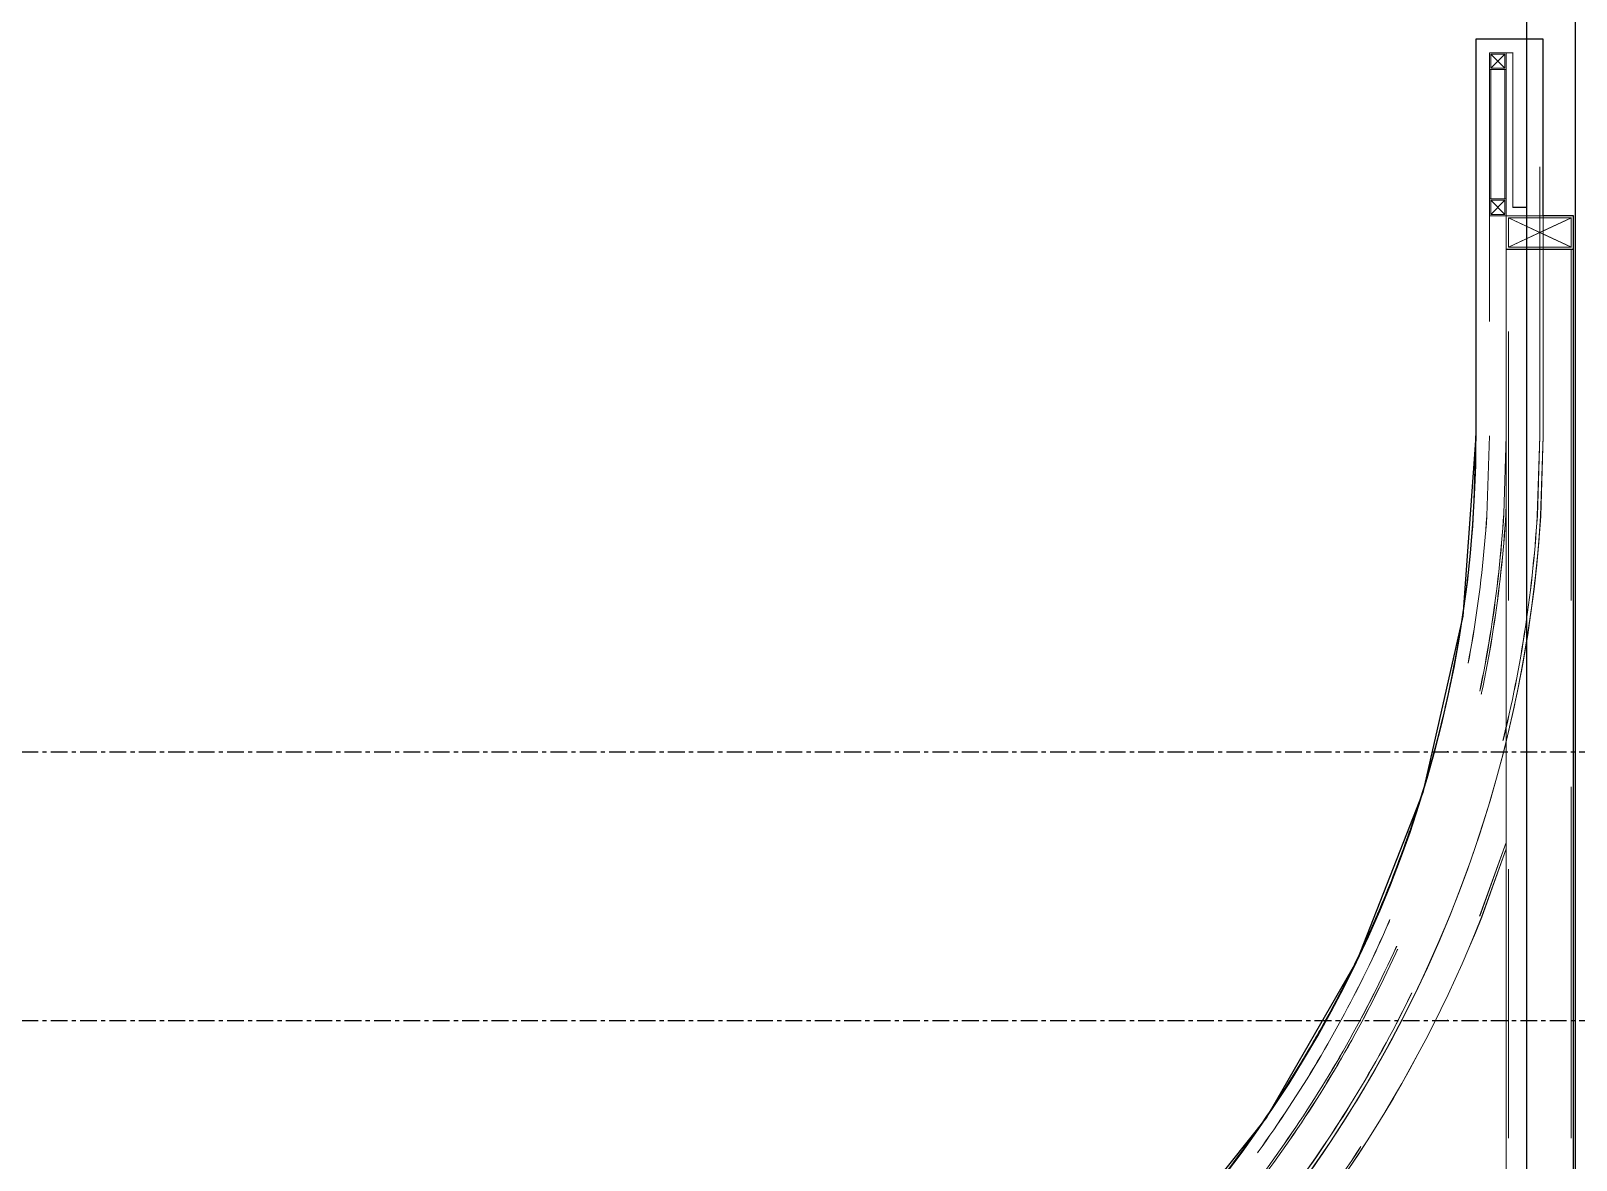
# Model space of a CAD drawing. Header units: millimetres. Extents: x 652937 to 1670132, y 1473552 to 2851037.
# Drawn here: x 816160 to 818460, y 1519263 to 1520943 of the extents above; entities that cross this region are included whole.
import ezdxf
from ezdxf.xclip import XClip

# ---------------------------------------------------------------- set-up
doc = ezdxf.new("R2010")
doc.units = ezdxf.units.MM
doc.header["$XCLIPFRAME"] = 0
for name, pattern in [('TA_GL_005.00000', [13.75, 5, -1.25, 1.25, -1.25, 5]), ('XKITLINE00', [0]), ('XKITLINE02', [4, 2, -2])]:
    doc.linetypes.add(name, pattern=pattern)
doc.layers.add('000 - 0_HIDE_OBJ_FRAMING_DEF_SUB', color=1, linetype='Continuous', plot=False)
doc.layers.add('000 - 0_SYM_DWG_GRIDLINE_MAIN_COLOR_251', color=251, linetype='Continuous')
doc.layers.add('000 - 0_SYM_DWG_LEVEL_TEXT', color=3, linetype='Continuous')
for name, color, linetype, lineweight in [('A-CANOPY', 1, 'Continuous', 25), ('Part', 2, 'Continuous', 0), ('Vertical Circulation', 7, 'Continuous', 9)]:
    doc.layers.add(name, color=color, linetype=linetype, lineweight=lineweight)
doc.styles.add('Arial_1', font='arial.ttf', dxfattribs={"height": 125})
doc.styles.add('TA', font='', dxfattribs={"height": 4.5})
doc.styles.get('TA').set_extended_font_data('Cordia New')

# ---------------------------------------------------------------- blocks, each defined once
blk = doc.blocks.new('*U6717')
blk.add_point((0, 0))
at = {"layer": '000 - 0_SYM_DWG_LEVEL_TEXT', "style": 'Arial_1'}
for tag, p in [('LV_NAME_1', (-135.775, -0.317)), ('LV_NAME_2', (-135.787, -5.407)), ('LV_NAME_3', (-135.798, -10.497))]:
    blk.add_attdef(tag, p, '', height=3, dxfattribs=at)
blk = doc.blocks.new('*U6164')
at = {"layer": '000 - 0_SYM_DWG_GRIDLINE_MAIN_COLOR_251', "linetype": 'ByBlock', "ltscale": 5}
blk.add_line((200, 0), (-30071, 0), dxfattribs=at)
at = {"style": 'TA', "flags": 1}
blk.add_attdef('LOCATION', (6, -6), '', height=4.5, rotation=270, dxfattribs=at)
blk = doc.blocks.new('*U6716')
blk.add_point((0, 0))
at = {"layer": '000 - 0_SYM_DWG_LEVEL_TEXT', "style": 'Arial_1'}
for tag, p in [('LV_NAME_1', (-135.775, 11.925)), ('LV_NAME_2', (-135.787, 6.835)), ('LV_NAME_3', (-135.798, 1.744))]:
    blk.add_attdef(tag, p, '', height=3, dxfattribs=at)
blk = doc.blocks.new('W-1-PP18-ST_ENT3_REV02_20260413-044638_PP18_ENT3_ELE2-DIMS-2')
at = {"color": 6, "xscale": 50, "yscale": 50, "zscale": 50}
for name, p in [('*U6716', (-4402.3, 107800)), ('*U6717', (-4402.3, 107400))]:
    blk.add_blockref(name, p, dxfattribs=at)
at = {"color": 6, "linetype": 'TA_GL_005.00000', "rotation": 180}
for p in [(-7244, 107800), (-7244, 107400)]:
    blk.add_blockref('*U6164', p, dxfattribs=at)
blk = doc.blocks.new('E4')
at = {"layer": '000 - 0_HIDE_OBJ_FRAMING_DEF_SUB'}
blk.add_lwpolyline([(-1567668.2, 114870), (-1567741.2, 114870), (-1567741.2, 105550), (-1567668.2, 105550)], close=True, dxfattribs=at)
blk = doc.blocks.new('*A20251517')
at = {"layer": 'Part', "linetype": 'XKITLINE02', "lineweight": 0}
for p, q in [((661.909227, 38.768114), (661.534218, 38.768114)), ((661.534218, 38.768114), (661.534218, 35.818114)), ((661.909218, 37.518114), (661.909218, 38.768114)), ((661.809218, 38.668114), (661.634218, 38.668114)), ((661.634218, 38.668114), (661.634218, 35.818114)), ((661.809218, 37.518114), (661.809218, 38.668114)), ((661.809218, 38.668114), (661.809227, 38.668114)), ((661.909218, 37.518114), (661.809218, 37.518114)), ((661.909227, 37.518114), (661.909218, 37.518114)), ((661.534218, 35.818114), (661.534103, 35.814588)), ((661.614735, 35.222945), (661.634218, 35.818114)), ((661.515329, 35.241103), (661.514949, 35.229486))]:
    blk.add_line(p, q, dxfattribs=at)
at = {"layer": 'Part', "linetype": 'XKITLINE00', "lineweight": 0}
blk.add_line((661.534103, 35.814588), (661.515329, 35.241103), dxfattribs=at)
at = {"layer": 'Part', "linetype": 'XKITLINE02', "lineweight": 0}
for radius, start, end in [(9.099993, 273.749874, 356.249995), (8.999993, 355.090883, 356.249995), (8.999993, 351.173838, 352.647307), (8.999993, 347.395183, 348.9705), (8.999993, 343.662645, 345.293508), (8.999993, 339.951066, 341.616302), (8.999993, 336.250772, 337.938847), (8.999993, 332.55725, 334.2611), (8.999993, 328.868109, 330.583009), (8.999993, 325.181966, 326.904507)]:
    blk.add_arc((652.534225, 35.818114), radius, start, end, dxfattribs=at)
at = {"layer": 'Part', "linetype": 'XKITLINE00', "lineweight": 0}
for start, end in [(352.647307, 355.090883), (348.9705, 351.173838), (345.293508, 347.395183), (341.616302, 343.662645), (337.938847, 339.951066), (334.2611, 336.250772), (330.583009, 332.55725), (326.904507, 328.868109), (323.225508, 325.181966)]:
    blk.add_arc((652.534225, 35.818114), 8.999993, start, end, dxfattribs=at)
blk = doc.blocks.new('*A20261518')
at = {"layer": 'Part', "linetype": 'XKITLINE00', "lineweight": 0}
for p, q in [((661.534214, 38.768114), (661.534214, 35.818107)), ((662.034218, 38.768114), (661.534214, 38.768114)), ((662.034214, 35.818106), (662.034214, 38.768114)), ((661.534214, 35.818107), (661.516453, 35.252993)), ((662.015466, 35.221596), (662.034214, 35.818106))]:
    blk.add_line(p, q, dxfattribs=at)
at = {"layer": 'Part', "linetype": 'XKITLINE02', "lineweight": 0}
for p, q in [((661.534218, 38.768114), (661.534218, 35.818107)), ((662.009214, 35.818106), (662.009214, 38.768114)), ((662.009218, 35.818106), (662.009218, 38.768114)), ((662.034218, 35.818106), (662.034218, 38.768114)), ((661.516453, 35.252993), (661.534214, 35.818107)), ((661.534214, 35.817958), (661.516458, 35.252993)), ((661.516458, 35.252993), (661.534214, 35.817952)), ((661.534218, 35.818107), (661.534214, 35.817958)), ((661.534214, 35.817952), (661.534218, 35.818107)), ((662.009214, 35.818106), (661.990516, 35.223166)), ((661.99052, 35.223166), (662.009218, 35.818106)), ((662.034214, 35.817951), (662.015471, 35.221596)), ((662.034218, 35.818106), (662.034214, 35.817951))]:
    blk.add_line(p, q, dxfattribs=at)
at = {"layer": 'Part', "linetype": 'XKITLINE00', "lineweight": 0}
for radius in [9.000005, 9.500005]:
    blk.add_arc((652.534208, 35.818126), radius, 273.599995, 356.399881, dxfattribs=at)
at = {"layer": 'Part', "linetype": 'XKITLINE02', "lineweight": 0}
for centre, radius in [((652.534209, 35.818126), 9.000005), ((652.534213, 35.818126), 9.000005), ((652.534213, 35.818126), 9.000005), ((652.534209, 35.818126), 9.475005), ((652.534213, 35.818126), 9.475005), ((652.534213, 35.818126), 9.500005)]:
    blk.add_arc(centre, radius, 273.599995, 356.399881, dxfattribs=at)
blk = doc.blocks.new('*A20271519')
at = {"layer": 'Part', "linetype": 'XKITLINE02', "lineweight": 0}
for p, q in [((661.634227, 38.668114), (661.634218, 38.668114)), ((661.759227, 38.668114), (661.634218, 38.668114)), ((661.634218, 38.668114), (661.634218, 38.543114)), ((661.749218, 38.553114), (661.644218, 38.658114)), ((661.644218, 38.553114), (661.749218, 38.658114)), ((661.644227, 38.658114), (661.644218, 38.658114)), ((661.644218, 38.553114), (661.644218, 38.658114)), ((661.644218, 38.658114), (661.749218, 38.658114)), ((661.644227, 38.553114), (661.749227, 38.658114)), ((661.644227, 38.658114), (661.749227, 38.553114)), ((661.749227, 38.658114), (661.749218, 38.658114)), ((661.749218, 38.658114), (661.749218, 38.553114)), ((661.759218, 38.668114), (661.759218, 38.543114)), ((661.634218, 38.543114), (661.759227, 38.543114)), ((661.644227, 38.553114), (661.644218, 38.553114)), ((661.749218, 38.553114), (661.644218, 38.553114)), ((661.749227, 38.553114), (661.749218, 38.553114))]:
    blk.add_line(p, q, dxfattribs=at)
blk = doc.blocks.new('*A20281520')
at = {"layer": 'Part', "linetype": 'XKITLINE02', "lineweight": 0}
for p, q in [((661.634219, 38.543114), (661.634218, 38.543114)), ((661.634218, 38.543114), (661.759219, 38.543114)), ((661.634218, 38.543114), (661.634218, 37.580614)), ((661.634219, 37.580614), (661.634219, 38.543114)), ((661.644218, 38.543114), (661.644218, 37.580614)), ((661.644219, 37.580614), (661.644219, 38.543114)), ((661.749218, 37.580614), (661.749218, 38.543114)), ((661.749219, 37.580614), (661.749219, 38.543114)), ((661.759218, 37.580614), (661.759218, 38.543114)), ((661.759219, 37.580614), (661.759219, 38.543114)), ((661.634218, 37.580614), (661.634219, 37.580614)), ((661.634218, 37.580614), (661.759219, 37.580614))]:
    blk.add_line(p, q, dxfattribs=at)
blk = doc.blocks.new('*A20711562')
at = {"layer": 'Part', "linetype": 'XKITLINE02', "lineweight": 0}
for p, q in [((661.759221, 37.205614), (662.034214, 37.205614)), ((661.759221, 37.205614), (661.759221, 33.560559)), ((661.759222, 37.205614), (661.759222, 26.593119)), ((661.775221, 26.593119), (661.775221, 37.205614)), ((661.775222, 26.593119), (661.775222, 37.205614)), ((662.243221, 26.593119), (662.243221, 37.205614)), ((662.243222, 37.205614), (662.243222, 26.593119)), ((662.259222, 37.205614), (662.259221, 37.205614)), ((662.259222, 37.205614), (662.259222, 26.593119)), ((662.259221, 26.593119), (662.259222, 26.593119))]:
    blk.add_line(p, q, dxfattribs=at)
at = {"layer": 'Part', "linetype": 'XKITLINE00', "lineweight": 0}
for p, q in [((662.259221, 37.205614), (662.034214, 37.205614)), ((662.259222, 37.205614), (662.259221, 37.205614)), ((662.259221, 26.593119), (662.259221, 37.205614)), ((661.759221, 33.560559), (661.759221, 26.593119)), ((661.759222, 26.593119), (661.759221, 26.593119)), ((661.759221, 26.593119), (662.259221, 26.593119)), ((662.259222, 26.593119), (662.259221, 26.593119))]:
    blk.add_line(p, q, dxfattribs=at)
blk = doc.blocks.new('*A20721563')
at = {"layer": 'Part', "linetype": 'XKITLINE02', "lineweight": 0}
for p, q in [((661.759201, 35.818117), (661.740998, 35.238875)), ((661.741, 35.238875), (661.759203, 35.818117)), ((661.759201, 35.818117), (661.759201, 33.560473)), ((661.759203, 35.818117), (661.759201, 35.818117)), ((661.759203, 35.818117), (661.759203, 32.746197)), ((661.756967, 35.23787), (661.759202, 35.308989)), ((661.759203, 35.308989), (661.756968, 35.23787)), ((661.759202, 35.308989), (661.759203, 35.308989)), ((661.759202, 32.793407), (661.561402, 32.243997)), ((661.561403, 32.243997), (661.759203, 32.793407)), ((661.759203, 32.793407), (661.759202, 32.793407)), ((661.759203, 32.746197), (661.576279, 32.238107)), ((656.108324, 26.790919), (655.558913, 26.593119)), ((655.558914, 26.593119), (656.108325, 26.790919)), ((656.114215, 26.776043), (655.606125, 26.593119)), ((653.113446, 26.611323), (652.534203, 26.593119)), ((652.534203, 26.593119), (654.791801, 26.593119)), ((652.534205, 26.593119), (653.113447, 26.611323)), ((653.043326, 26.593119), (653.11445, 26.595354)), ((653.043328, 26.593119), (653.043326, 26.593119)), ((653.114452, 26.595354), (653.043328, 26.593119))]:
    blk.add_line(p, q, dxfattribs=at)
at = {"layer": 'Part', "linetype": 'XKITLINE00', "lineweight": 0}
for p, q in [((661.759201, 33.560473), (661.759201, 32.746197)), ((661.576278, 32.238107), (661.759201, 32.746197)), ((661.759201, 32.746197), (661.759203, 32.746197)), ((655.606124, 26.593119), (656.114214, 26.776043)), ((654.791801, 26.593119), (655.606124, 26.593119)), ((655.606124, 26.593119), (655.606125, 26.593119))]:
    blk.add_line(p, q, dxfattribs=at)
at = {"layer": 'Part', "linetype": 'XKITLINE02', "lineweight": 0}
for centre, radius, start, end in [((652.534203, 35.818118), 9.224998, 273.600001, 356.399999), ((652.534205, 35.818118), 9.224998, 273.600001, 356.399999), ((652.534203, 35.818118), 9.240998, 273.600001, 356.399999), ((652.534205, 35.818118), 9.240998, 273.600001, 356.399999), ((652.534203, 35.818118), 9.708998, 291.600001, 338.399999), ((652.534205, 35.818118), 9.708998, 291.600001, 338.399999), ((652.534205, 35.818118), 9.724998, 291.600001, 338.399999)]:
    blk.add_arc(centre, radius, start, end, dxfattribs=at)
at = {"layer": 'Part', "linetype": 'XKITLINE00', "lineweight": 0}
blk.add_arc((652.534203, 35.818118), 9.724998, 291.600001, 338.399999, dxfattribs=at)
blk = doc.blocks.new('*A20981589')
at = {"layer": 'Part', "linetype": 'XKITLINE02', "lineweight": 0}
for p, q in [((661.759222, 37.455614), (661.759222, 37.205614)), ((661.759222, 37.455614), (662.034214, 37.455614)), ((661.775222, 37.439614), (662.034214, 37.318972)), ((661.775229, 37.439614), (661.775222, 37.439614)), ((661.775222, 37.439614), (662.034214, 37.439614)), ((661.775222, 37.221614), (661.775222, 37.439614)), ((661.775229, 37.221614), (662.243229, 37.439614)), ((661.775229, 37.439614), (662.243229, 37.221614)), ((661.775222, 37.221614), (662.034214, 37.342255)), ((661.759229, 37.205614), (661.759222, 37.205614)), ((661.759222, 37.205614), (662.259229, 37.205614)), ((661.775229, 37.221614), (661.775222, 37.221614)), ((661.775222, 37.221614), (662.034214, 37.221614))]:
    blk.add_line(p, q, dxfattribs=at)
at = {"layer": 'Part', "linetype": 'XKITLINE00', "lineweight": 0}
for p, q in [((662.034214, 37.455614), (662.259229, 37.455614)), ((662.034214, 37.342255), (662.243222, 37.439614)), ((662.034214, 37.439614), (662.243222, 37.439614)), ((662.243229, 37.439614), (662.243222, 37.439614)), ((662.243222, 37.439614), (662.243222, 37.221614)), ((662.259222, 37.205614), (662.259222, 37.455614)), ((662.034214, 37.318972), (662.243222, 37.221614)), ((662.034214, 37.221614), (662.243222, 37.221614)), ((662.243229, 37.221614), (662.243222, 37.221614))]:
    blk.add_line(p, q, dxfattribs=at)
blk = doc.blocks.new('*A20991590')
at = {"layer": 'Part', "linetype": 'XKITLINE02', "lineweight": 0}
for p, q in [((661.634229, 37.580614), (661.634221, 37.580614)), ((661.759229, 37.580614), (661.634221, 37.580614)), ((661.634221, 37.580614), (661.634221, 37.455614)), ((661.749221, 37.465614), (661.644221, 37.570614)), ((661.644221, 37.465614), (661.749221, 37.570614)), ((661.644229, 37.570614), (661.644221, 37.570614)), ((661.644221, 37.465614), (661.644221, 37.570614)), ((661.644221, 37.570614), (661.749221, 37.570614)), ((661.644229, 37.465614), (661.749229, 37.570614)), ((661.644229, 37.570614), (661.749229, 37.465614)), ((661.749229, 37.570614), (661.749221, 37.570614)), ((661.749221, 37.570614), (661.749221, 37.465614)), ((661.759221, 37.580614), (661.759221, 37.455614)), ((661.634221, 37.455614), (661.759229, 37.455614)), ((661.644229, 37.465614), (661.644221, 37.465614)), ((661.749221, 37.465614), (661.644221, 37.465614)), ((661.749229, 37.465614), (661.749221, 37.465614))]:
    blk.add_line(p, q, dxfattribs=at)
blk = doc.blocks.new('15')
at = {"lineweight": 0, "xscale": 0.2, "yscale": 0.2, "zscale": 0.2}
for name in ['*A20251517', '*A20261518', '*A20271519', '*A20281520', '*A20991590', '*A20981589', '*A20711562', '*A20721563']:
    blk.add_blockref(name, (663450.4123, 1524494.2626), dxfattribs=at)
blk = doc.blocks.new('W-1-PP18-ST_ENT3_REV02_20260413-214324_PP18_ENT3_SE_ELE4-1')
blk.add_blockref('E4', (1563456.2, 0))
at = {"layer": 'Vertical Circulation', "color": 4, "xscale": 1000, "yscale": 1000, "zscale": 1000}
blk.add_blockref('15', (-663587079.2, -1524393156.2), dxfattribs=at)
blk = doc.blocks.new('*A40084532')
at = {"layer": 'Part', "linetype": 'XKITLINE02', "lineweight": 0}
for p, q in [((-10.252789, -92.4201), (-10.252277, -92.4201)), ((-9.877789, -92.4201), (-10.252789, -92.4201)), ((-10.252789, -92.4201), (-10.252789, -95.3701)), ((-9.877789, -92.4201), (-9.877277, -92.4201)), ((-9.877789, -93.6701), (-9.877789, -92.4201)), ((-9.977789, -92.5201), (-10.152789, -92.5201)), ((-10.152789, -92.5201), (-10.152789, -95.3701)), ((-9.977789, -93.6701), (-9.977789, -92.5201)), ((-9.977789, -92.5201), (-9.977277, -92.5201)), ((-9.877789, -93.6701), (-9.977789, -93.6701)), ((-9.877277, -93.6701), (-9.877789, -93.6701)), ((-10.252794, -95.370253), (-10.256542, -95.484749)), ((-10.252789, -95.3701), (-10.252794, -95.370253)), ((-10.172273, -95.965269), (-10.152789, -95.3701)), ((-10.271602, -95.944759), (-10.272059, -95.958728)), ((-14.702798, -103.250932), (-14.702286, -103.250932)), ((-20.905117, -104.370093), (-19.252803, -104.370093)), ((-19.24941, -104.369982), (-19.252803, -104.370093)), ((-18.664175, -104.350825), (-18.675942, -104.35121)), ((-20.905117, -104.470093), (-19.252803, -104.470093)), ((-19.252803, -104.470093), (-18.657634, -104.450611))]:
    blk.add_line(p, q, dxfattribs=at)
at = {"layer": 'Part', "linetype": 'XKITLINE00', "lineweight": 0}
for p, q in [((-10.256542, -95.484749), (-10.271602, -95.944759)), ((-18.675942, -104.35121), (-19.24941, -104.369982))]:
    blk.add_line(p, q, dxfattribs=at)
at = {"layer": 'Part', "linetype": 'XKITLINE02', "lineweight": 0}
for centre, radius, start, end in [((-19.252782, -95.3701), 9.099993, 273.749873, 356.249995), ((-19.252783, -95.370107), 8.999993, 354.856084, 356.250041), ((-19.252782, -95.3701), 8.999993, 351.03407, 352.662828), ((-19.252782, -95.3701), 8.999993, 347.296546, 348.98655), ((-19.252782, -95.3701), 8.999993, 343.587159, 345.310071), ((-19.252782, -95.3701), 8.999993, 339.890556, 341.633363), ((-19.252782, -95.3701), 8.999993, 336.200831, 337.956389), ((-19.252782, -95.3701), 8.999993, 332.51523, 334.279105), ((-19.252782, -95.3701), 8.999993, 328.832293, 330.601456), ((-19.252782, -95.3701), 8.999993, 325.151174, 326.923377), ((-19.252782, -95.3701), 8.999993, 321.471349, 323.244779), ((-19.252782, -95.3701), 8.999993, 317.792476, 319.565551), ((-19.252782, -95.3701), 8.999993, 314.114322, 315.885548), ((-19.252782, -95.3701), 8.999993, 310.436723, 312.204572), ((-19.252782, -95.3701), 8.999993, 306.759559, 308.522352), ((-19.252782, -95.3701), 8.999993, 303.082742, 304.838502), ((-19.252782, -95.3701), 8.999993, 299.406203, 301.152455), ((-19.252782, -95.3701), 8.999993, 295.729892, 297.463343), ((-19.252782, -95.3701), 8.999993, 292.053765, 293.769764), ((-19.252782, -95.3701), 8.999993, 288.377791, 290.069297), ((-19.252782, -95.3701), 8.999993, 284.701943, 286.357368), ((-19.252782, -95.3701), 8.999993, 281.0262, 282.624177), ((-19.252782, -95.3701), 8.999993, 277.350542, 278.844237), ((-19.252782, -95.3701), 8.999993, 273.749872, 274.924068)]:
    blk.add_arc(centre, radius, start, end, dxfattribs=at)
at = {"layer": 'Part', "linetype": 'XKITLINE00', "lineweight": 0}
for start, end in [(352.662828, 354.856037), (348.98655, 351.03407), (345.310071, 347.296546), (341.633363, 343.587159), (337.956389, 339.890556), (334.279105, 336.200831), (330.601456, 332.51523), (326.923377, 328.832293), (323.244779, 325.151174), (319.565551, 321.471349), (315.885548, 317.792476), (312.204572, 314.114322), (308.522352, 310.436723), (304.838502, 306.759559), (301.152455, 303.082742), (297.463343, 299.406203), (293.769764, 295.729892), (290.069297, 292.053765), (286.357368, 288.377791), (282.624177, 284.701943), (274.924069, 277.350542), (278.844237, 281.0262)]:
    blk.add_arc((-19.252782, -95.3701), 8.999993, start, end, dxfattribs=at)
blk = doc.blocks.new('*A40094533')
at = {"layer": 'Part', "linetype": 'XKITLINE00', "lineweight": 0}
for p, q in [((-10.252939, -95.370107), (-10.252939, -92.4201)), ((-10.252934, -92.4201), (-10.252939, -92.4201)), ((-9.752789, -92.4201), (-10.252939, -92.4201)), ((-9.752939, -92.4201), (-9.752789, -92.4201)), ((-9.752939, -95.370108), (-9.752939, -92.4201)), ((-9.752789, -95.370108), (-9.752789, -92.4201)), ((-10.252939, -95.370107), (-10.2707, -95.935221)), ((-9.771687, -95.966618), (-9.752939, -95.370108)), ((-9.752789, -95.370108), (-9.771537, -95.966618)), ((-20.905117, -104.370093), (-19.252944, -104.370093)), ((-18.68783, -104.352334), (-19.252944, -104.370093)), ((-20.905117, -104.870093), (-19.252944, -104.870093)), ((-19.252944, -104.870093), (-18.656435, -104.851347))]:
    blk.add_line(p, q, dxfattribs=at)
at = {"layer": 'Part', "linetype": 'XKITLINE02', "lineweight": 0}
for p, q in [((-10.252934, -95.370107), (-10.252934, -92.4201)), ((-10.252794, -95.370107), (-10.252794, -92.4201)), ((-10.252789, -95.370107), (-10.252789, -92.4201)), ((-9.777934, -95.370108), (-9.777934, -92.4201)), ((-9.777794, -95.370108), (-9.777794, -92.4201)), ((-10.270695, -95.935221), (-10.252939, -95.370267)), ((-10.252939, -95.374728), (-10.270555, -95.935221)), ((-10.27055, -95.935221), (-10.252939, -95.374887)), ((-10.252794, -95.370107), (-10.252939, -95.374728)), ((-10.252939, -95.374887), (-10.252789, -95.370107)), ((-10.252939, -95.370267), (-10.252934, -95.370107)), ((-9.777934, -95.370108), (-9.796632, -95.965048)), ((-9.796492, -95.965048), (-9.777794, -95.370108)), ((-14.676288, -103.695009), (-14.676138, -103.695009)), ((-19.252944, -104.370093), (-19.252939, -104.370093)), ((-19.252799, -104.370093), (-19.252944, -104.370093)), ((-19.252944, -104.370093), (-19.252794, -104.370093)), ((-19.252939, -104.370093), (-18.687825, -104.352334)), ((-18.687685, -104.352334), (-19.252799, -104.370093)), ((-19.252794, -104.370093), (-18.68768, -104.352334)), ((-20.905117, -104.845093), (-19.252799, -104.845093)), ((-19.252944, -104.870093), (-19.252794, -104.870093)), ((-18.658, -104.826396), (-19.252939, -104.845093)), ((-19.252799, -104.845093), (-18.657859, -104.826396)), ((-18.656285, -104.851347), (-19.252794, -104.870093))]:
    blk.add_line(p, q, dxfattribs=at)
at = {"layer": 'Part', "linetype": 'XKITLINE00', "lineweight": 0}
for centre, radius, start in [((-19.252944, -95.370088), 9.000005, 273.599996), ((-19.252944, -95.370088), 9.500005, 273.599996), ((-19.252794, -95.370088), 9.500005, 287.999976)]:
    blk.add_arc(centre, radius, start, 356.399882, dxfattribs=at)
at = {"layer": 'Part', "linetype": 'XKITLINE02', "lineweight": 0}
for centre, radius, start, end in [((-19.252939, -95.370088), 9.000005, 273.599996, 356.399882), ((-19.252794, -95.370088), 9.000005, 273.599996, 356.399882), ((-19.252939, -95.370088), 9.475005, 273.599996, 356.399882), ((-19.252799, -95.370088), 9.475005, 273.599996, 356.399882), ((-19.252794, -95.370088), 9.500005, 273.599995, 287.999975)]:
    blk.add_arc(centre, radius, start, end, dxfattribs=at)
blk = doc.blocks.new('*A40114535')
at = {"layer": 'Part', "linetype": 'XKITLINE02', "lineweight": 0}
for p, q in [((-10.027806, -95.370097), (-10.04601, -95.949339)), ((-10.045959, -95.949339), (-10.027756, -95.370097)), ((-10.027756, -95.370097), (-10.027806, -95.370097)), ((-10.027806, -95.370097), (-10.027806, -97.627091)), ((-10.027756, -95.370097), (-10.027756, -98.442017)), ((-10.030038, -95.950344), (-10.027803, -95.879225)), ((-10.027759, -95.879225), (-10.029994, -95.950344)), ((-10.027803, -98.394807), (-10.027803, -95.879225)), ((-10.027803, -95.879225), (-10.027759, -95.879225)), ((-10.027759, -98.394807), (-10.027759, -95.879225)), ((-10.027803, -98.394807), (-10.225603, -98.944217)), ((-10.225559, -98.944217), (-10.027759, -98.394807)), ((-10.027759, -98.394807), (-10.027803, -98.394807)), ((-10.027787, -98.442103), (-10.21068, -98.950107)), ((-10.027806, -98.442017), (-10.027756, -98.442017)), ((-10.027756, -98.442017), (-10.027787, -98.442103)), ((-14.800873, -103.468045), (-14.800916, -103.468045)), ((-14.567751, -103.892177), (-14.567701, -103.892177)), ((-15.67868, -104.397295), (-16.228091, -104.595095)), ((-16.228048, -104.595095), (-15.678637, -104.397295)), ((-15.672744, -104.412171), (-16.180834, -104.595095)), ((-18.673562, -104.576891), (-19.252804, -104.595095)), ((-19.252804, -104.595095), (-16.995352, -104.595095)), ((-19.252754, -104.595095), (-18.673512, -104.576891)), ((-18.743678, -104.595095), (-18.672554, -104.59286)), ((-18.743634, -104.595095), (-18.743678, -104.595095)), ((-18.67251, -104.59286), (-18.743634, -104.595095)), ((-16.180884, -104.595095), (-16.180834, -104.595095))]:
    blk.add_line(p, q, dxfattribs=at)
at = {"layer": 'Part', "linetype": 'XKITLINE00', "lineweight": 0}
for p, q in [((-10.027806, -97.627091), (-10.027806, -98.442017)), ((-10.21073, -98.950107), (-10.027806, -98.442017)), ((-16.180884, -104.595095), (-15.672794, -104.412171)), ((-16.995352, -104.595095), (-16.180884, -104.595095))]:
    blk.add_line(p, q, dxfattribs=at)
at = {"layer": 'Part', "linetype": 'XKITLINE02', "lineweight": 0}
for centre, radius, start, end in [((-19.252804, -95.370097), 9.224998, 273.600002, 356.4), ((-19.252754, -95.370097), 9.224998, 273.600002, 356.4), ((-19.252801, -95.370097), 9.240998, 273.600002, 356.4), ((-19.252758, -95.370097), 9.240998, 273.600002, 356.4), ((-19.252801, -95.370097), 9.708998, 291.600001, 338.4), ((-19.252758, -95.370097), 9.708998, 291.600001, 338.4)]:
    blk.add_arc(centre, radius, start, end, dxfattribs=at)
at = {"layer": 'Part', "linetype": 'XKITLINE00', "lineweight": 0}
blk.add_arc((-19.252804, -95.370097), 9.724998, 291.600001, 338.4, dxfattribs=at)
blk = doc.blocks.new('*A40124536')
at = {"layer": 'Part', "linetype": 'XKITLINE02', "lineweight": 0}
for p, q in [((-10.027787, -93.9826), (-9.752939, -93.9826)), ((-10.027787, -93.9826), (-10.027787, -97.627005)), ((-10.027737, -93.9826), (-10.027737, -104.595095)), ((-10.011784, -104.595095), (-10.011784, -93.9826)), ((-10.01174, -104.595095), (-10.01174, -93.9826)), ((-9.543784, -104.595095), (-9.543784, -93.9826)), ((-9.54374, -93.9826), (-9.54374, -104.595095)), ((-9.527787, -93.9826), (-9.527737, -93.9826)), ((-9.527737, -93.9826), (-9.527787, -93.9826)), ((-9.527737, -104.595095), (-9.527787, -104.595095)), ((-9.527787, -104.595095), (-9.527737, -104.595095))]:
    blk.add_line(p, q, dxfattribs=at)
at = {"layer": 'Part', "linetype": 'XKITLINE00', "lineweight": 0}
for p, q in [((-9.527787, -93.9826), (-9.752939, -93.9826)), ((-9.527787, -104.595095), (-9.527787, -93.9826)), ((-9.527737, -93.9826), (-9.527737, -104.595095)), ((-10.027787, -97.627005), (-10.027787, -104.595095)), ((-10.027787, -104.595095), (-9.527787, -104.595095))]:
    blk.add_line(p, q, dxfattribs=at)
blk = doc.blocks.new('*A45875111')
at = {"layer": 'Part', "linetype": 'XKITLINE02', "lineweight": 0}
for p, q in [((-10.027737, -93.7326), (-10.027737, -93.9826)), ((-10.027737, -93.7326), (-9.752939, -93.7326)), ((-10.011737, -93.7486), (-9.752939, -93.869151)), ((-10.011275, -93.7486), (-10.011737, -93.7486)), ((-10.011737, -93.7486), (-9.752939, -93.7486)), ((-10.011737, -93.9666), (-10.011737, -93.7486)), ((-10.011275, -93.9666), (-9.543275, -93.7486)), ((-10.011275, -93.7486), (-9.543275, -93.9666)), ((-9.543737, -93.7486), (-9.543275, -93.7486)), ((-10.011737, -93.9666), (-9.752939, -93.846049)), ((-10.027737, -93.9826), (-10.027275, -93.9826)), ((-10.027737, -93.9826), (-9.527737, -93.9826)), ((-10.011737, -93.9666), (-10.011275, -93.9666)), ((-10.011737, -93.9666), (-9.752939, -93.9666)), ((-9.543737, -93.9666), (-9.543275, -93.9666))]:
    blk.add_line(p, q, dxfattribs=at)
at = {"layer": 'Part', "linetype": 'XKITLINE00', "lineweight": 0}
for p, q in [((-9.752939, -93.7326), (-9.527275, -93.7326)), ((-9.752939, -93.846049), (-9.543737, -93.7486)), ((-9.752939, -93.7486), (-9.543737, -93.7486)), ((-9.543737, -93.7486), (-9.543737, -93.9666)), ((-9.527737, -93.9826), (-9.527737, -93.7326)), ((-9.752939, -93.869151), (-9.543737, -93.9666)), ((-9.752939, -93.9666), (-9.543737, -93.9666)), ((-9.527275, -93.9826), (-9.527737, -93.9826))]:
    blk.add_line(p, q, dxfattribs=at)
blk = doc.blocks.new('*A45885112')
at = {"layer": 'Part', "linetype": 'XKITLINE02', "lineweight": 0}
for p, q in [((-10.152789, -92.5201), (-10.152277, -92.5201)), ((-10.027277, -92.5201), (-10.152789, -92.5201)), ((-10.152789, -92.5201), (-10.152789, -92.6451)), ((-10.037789, -92.6351), (-10.142789, -92.5301)), ((-10.142789, -92.6351), (-10.037789, -92.5301)), ((-10.142789, -92.5301), (-10.142277, -92.5301)), ((-10.142789, -92.6351), (-10.142789, -92.5301)), ((-10.142789, -92.5301), (-10.037789, -92.5301)), ((-10.142277, -92.6351), (-10.037277, -92.5301)), ((-10.142277, -92.5301), (-10.037277, -92.6351)), ((-10.037789, -92.5301), (-10.037277, -92.5301)), ((-10.037789, -92.5301), (-10.037789, -92.6351)), ((-10.027789, -92.5201), (-10.027789, -92.6451)), ((-10.152789, -92.6451), (-10.027277, -92.6451)), ((-10.142789, -92.6351), (-10.142277, -92.6351)), ((-10.037789, -92.6351), (-10.142789, -92.6351)), ((-10.037789, -92.6351), (-10.037277, -92.6351))]:
    blk.add_line(p, q, dxfattribs=at)
blk = doc.blocks.new('*A45895113')
at = {"layer": 'Part', "linetype": 'XKITLINE02', "lineweight": 0}
for p, q in [((-10.152787, -93.6076), (-10.152275, -93.6076)), ((-10.027275, -93.6076), (-10.152787, -93.6076)), ((-10.152787, -93.6076), (-10.152787, -93.7326)), ((-10.027787, -93.6076), (-10.027787, -93.7326)), ((-10.037787, -93.7226), (-10.142787, -93.6176)), ((-10.142787, -93.7226), (-10.037787, -93.6176)), ((-10.142787, -93.6176), (-10.142275, -93.6176)), ((-10.142787, -93.7226), (-10.142787, -93.6176)), ((-10.142787, -93.6176), (-10.037787, -93.6176)), ((-10.142787, -93.7226), (-10.142275, -93.7226)), ((-10.037787, -93.7226), (-10.142787, -93.7226)), ((-10.142275, -93.7226), (-10.037275, -93.6176)), ((-10.142275, -93.6176), (-10.037275, -93.7226)), ((-10.037787, -93.6176), (-10.037275, -93.6176)), ((-10.037787, -93.6176), (-10.037787, -93.7226)), ((-10.037787, -93.7226), (-10.037275, -93.7226)), ((-10.152787, -93.7326), (-10.027275, -93.7326))]:
    blk.add_line(p, q, dxfattribs=at)
blk = doc.blocks.new('*A45905114')
at = {"layer": 'Part', "linetype": 'XKITLINE02', "lineweight": 0}
for p, q in [((-10.152764, -92.6451), (-10.152789, -92.6451)), ((-10.152789, -92.6451), (-10.027764, -92.6451)), ((-10.152789, -92.6451), (-10.152789, -93.6076)), ((-10.152764, -93.6076), (-10.152764, -92.6451)), ((-10.142787, -92.6451), (-10.142787, -93.6076)), ((-10.142766, -93.6076), (-10.142766, -92.6451)), ((-10.037787, -93.6076), (-10.037787, -92.6451)), ((-10.037766, -93.6076), (-10.037766, -92.6451)), ((-10.027789, -93.6076), (-10.027789, -92.6451)), ((-10.027764, -93.6076), (-10.027764, -92.6451)), ((-10.152789, -93.6076), (-10.152764, -93.6076)), ((-10.152789, -93.6076), (-10.027764, -93.6076))]:
    blk.add_line(p, q, dxfattribs=at)
blk = doc.blocks.new('W-1-PP18-ST_ENT3_REV02_20260413-214457_PP18_ENT3_SE_ELE4-2')
at = {"lineweight": 0, "xscale": 200, "yscale": 200, "zscale": 200}
for name in ['*A40084532', '*A40094533', '*A45885112', '*A45905114', '*A45895113', '*A45875111', '*A40124536', '*A40114535']:
    blk.add_blockref(name, (-2309.3778, 127344.0198), dxfattribs=at)
blk = doc.blocks.new('A$Cbf322bd4')
at = {"layer": 'A-CANOPY'}
blk.add_lwpolyline([(458, -320), (2995.1, -320), (2995.1, 2127.5), (2950.1, 2127.5), (2950.1, 2390), (2850, 2390), (2850, 1800), (2850, 1800), (2830.2, 1531.7), (2770.7, 1269.4), (2672.6, 1018.9), (2538.3, 785.9), (2370.6, 575.5), (2173.5, 392.5), (1951.2, 240.9), (1708.9, 124.3), (1451.8, 45.1), (1185.8, 5.1), (821.9, 0), (0, 0)], dxfattribs=at)

msp = doc.modelspace()

# ---------------------------------------------------------------- block references
at = {"color": 6}
msp.add_blockref('W-1-PP18-ST_ENT3_REV02_20260413-044638_PP18_ENT3_ELE2-DIMS-2', (822670.5264, 1412070.4203), dxfattribs=at)

# ---------------------------------------------------------------- next in the draw order: block references
ref = msp.add_blockref('W-1-PP18-ST_ENT3_REV02_20260413-214324_PP18_ENT3_SE_ELE4-1', (822670.5264, 1412070.4203), dxfattribs=at)
XClip(ref).set_block_clipping_path([(-8921.6742467015, 100922), (26429.9241350386, 117178.2602934372)])

# ---------------------------------------------------------------- next in the draw order: block references
ref = msp.add_blockref('W-1-PP18-ST_ENT3_REV02_20260413-214457_PP18_ENT3_SE_ELE4-2', (822670.5264, 1412070.4203), dxfattribs=at)
XClip(ref).set_block_clipping_path([(-8921.6742467015, 100922), (26429.9241350386, 117178.2602934372)])

# ---------------------------------------------------------------- next in the draw order: linework, layer by layer
msp.add_arc((816513.1847, 1520337.9569), 1797.3437, 274.2473455, 0.0787403, dxfattribs=at)

# ---------------------------------------------------------------- next in the draw order: block references
msp.add_blockref('A$Cbf322bd4', (815460.5244, 1518540.4215), dxfattribs=at)

doc.saveas('drawing.dxf')
